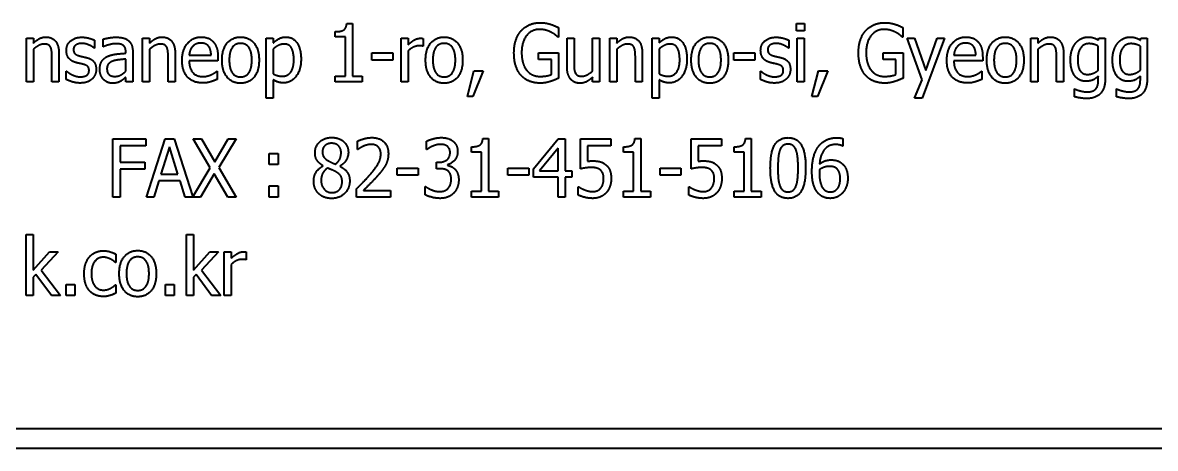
# Model space of a CAD drawing. Header units: millimetres. Extents: x 0 to 5945, y 0 to 4205.
# Drawn here: x 4551.5 to 4609.8, y 1283 to 1304.9 of the extents above; entities that cross this region are included whole.
import ezdxf

# ---------------------------------------------------------------- set-up
doc = ezdxf.new("R2010")
doc.units = ezdxf.units.MM
doc.header["$LTSCALE"] = 5
doc.layers.add('가시적인 것(ISO)', color=3, linetype='Continuous', lineweight=40)

msp = doc.modelspace()

# ---------------------------------------------------------------- linework, layer by layer
at = {"layer": '가시적인 것(ISO)'}
for p, q in [((4567.578, 1304.1617), (4567.578, 1304.4364)), ((4568.1663, 1304.8546), (4568.4629, 1304.8546)), ((4568.4629, 1304.8546), (4568.4629, 1302.1512)), ((4579.0772, 1304.6406), (4579.0772, 1304.1593)), ((4591.3568, 1304.4704), (4591.3568, 1304.8643)), ((4591.3568, 1304.8643), (4591.7652, 1304.8643)), ((4591.7652, 1304.4704), (4591.3568, 1304.4704)), ((4591.7652, 1304.8643), (4591.7652, 1304.4704)), ((4596.8341, 1304.6406), (4596.8341, 1304.1593)), ((4551.6518, 1304.0961), (4552.0116, 1304.0961)), ((4551.6518, 1301.8448), (4551.6518, 1304.0961)), ((4552.0116, 1304.0961), (4552.0116, 1303.8456)), ((4555.172, 1303.9867), (4555.172, 1303.5807)), ((4555.6096, 1303.6609), (4555.6096, 1304.0474)), ((4557.642, 1304.0961), (4558.0018, 1304.0961)), ((4557.642, 1301.8448), (4557.642, 1304.0961)), ((4558.0018, 1304.0961), (4558.0018, 1303.8456)), ((4564.0164, 1304.0961), (4564.3762, 1304.0961)), ((4564.0164, 1301.0158), (4564.0164, 1304.0961)), ((4564.3762, 1304.0961), (4564.3762, 1303.8602)), ((4568.0958, 1304.1617), (4567.578, 1304.1617)), ((4568.0958, 1302.1512), (4568.0958, 1304.1617)), ((4570.9694, 1304.0961), (4571.3292, 1304.0961)), ((4570.9694, 1301.8448), (4570.9694, 1304.0961)), ((4571.3292, 1304.0961), (4571.3292, 1303.7606)), ((4572.1023, 1304.0839), (4572.1023, 1303.6901)), ((4579.0772, 1304.1593), (4579.0456, 1304.1593)), ((4579.5221, 1302.635), (4579.5221, 1304.0961)), ((4579.5221, 1304.0961), (4579.8819, 1304.0961)), ((4579.8819, 1304.0961), (4579.8819, 1302.8124)), ((4580.8422, 1302.4137), (4580.8422, 1304.0961)), ((4580.8422, 1304.0961), (4581.202, 1304.0961)), ((4581.202, 1304.0961), (4581.202, 1301.8448)), ((4581.7223, 1301.8448), (4581.7223, 1304.0961)), ((4581.7223, 1304.0961), (4582.0821, 1304.0961)), ((4582.0821, 1304.0961), (4582.0821, 1303.8456)), ((4583.9078, 1301.0158), (4583.9078, 1304.0961)), ((4583.9078, 1304.0961), (4584.2676, 1304.0961)), ((4584.2676, 1304.0961), (4584.2676, 1303.8602)), ((4590.9581, 1303.9867), (4590.9581, 1303.5807)), ((4591.3787, 1301.8448), (4591.3787, 1304.0961)), ((4591.3787, 1304.0961), (4591.7385, 1304.0961)), ((4591.7385, 1304.0961), (4591.7385, 1301.8448)), ((4596.8341, 1304.1593), (4596.8025, 1304.1593)), ((4597.8211, 1301.9567), (4597.0456, 1304.0961)), ((4597.0456, 1304.0961), (4597.4346, 1304.0961)), ((4597.4346, 1304.0961), (4598.0156, 1302.4307)), ((4598.9735, 1304.0961), (4597.8236, 1301.0158)), ((4598.0156, 1302.4307), (4598.5966, 1304.0961)), ((4598.5966, 1304.0961), (4598.9735, 1304.0961)), ((4603.4346, 1301.8448), (4603.4346, 1304.0961)), ((4603.4346, 1304.0961), (4603.7944, 1304.0961)), ((4603.7944, 1304.0961), (4603.7944, 1303.8456)), ((4606.9062, 1304.0012), (4606.9281, 1304.0961)), ((4606.9281, 1304.0961), (4607.266, 1304.0961)), ((4607.266, 1304.0961), (4607.266, 1302.1025)), ((4609.0723, 1304.0012), (4609.0942, 1304.0961)), ((4609.0942, 1304.0961), (4609.4321, 1304.0961)), ((4609.4321, 1304.0961), (4609.4321, 1302.1025)), ((4552.0116, 1303.5272), (4552.0116, 1301.8448)), ((4553.3317, 1303.3059), (4553.3317, 1301.8448)), ((4555.172, 1303.5807), (4555.1526, 1303.5807)), ((4555.6315, 1303.6609), (4555.6096, 1303.6609)), ((4556.7765, 1303.3254), (4556.7765, 1303.3983)), ((4557.1364, 1303.3837), (4557.1364, 1301.8448)), ((4558.0018, 1303.5272), (4558.0018, 1301.8448)), ((4559.3219, 1303.3059), (4559.3219, 1301.8448)), ((4560.044, 1303.2209), (4561.1769, 1303.2209)), ((4564.3762, 1303.5442), (4564.3762, 1302.2654)), ((4569.4597, 1302.9753), (4569.4597, 1303.34)), ((4569.4597, 1303.34), (4570.5391, 1303.34)), ((4570.5391, 1303.34), (4570.5391, 1302.9753)), ((4571.3292, 1303.4421), (4571.3292, 1301.8448)), ((4572.1023, 1303.6901), (4572.0829, 1303.6901)), ((4578.0561, 1303.0045), (4578.0561, 1303.3546)), ((4578.0561, 1303.3546), (4579.0894, 1303.3546)), ((4579.0894, 1303.3546), (4579.0894, 1302.0442)), ((4582.0821, 1303.5272), (4582.0821, 1301.8448)), ((4583.4022, 1303.3059), (4583.4022, 1301.8448)), ((4584.2676, 1303.5442), (4584.2676, 1302.2654)), ((4588.1137, 1302.9753), (4588.1137, 1303.34)), ((4588.1137, 1303.34), (4589.1931, 1303.34)), ((4589.1931, 1303.34), (4589.1931, 1302.9753)), ((4590.9581, 1303.5807), (4590.9386, 1303.5807)), ((4595.813, 1303.0045), (4595.813, 1303.3546)), ((4595.813, 1303.3546), (4596.8462, 1303.3546)), ((4596.8462, 1303.3546), (4596.8462, 1302.0442)), ((4599.4621, 1303.2209), (4600.595, 1303.2209)), ((4603.7944, 1303.5272), (4603.7944, 1301.8448)), ((4605.1145, 1303.3059), (4605.1145, 1301.8448)), ((4606.9062, 1302.455), (4606.9062, 1303.6925)), ((4609.0723, 1302.455), (4609.0723, 1303.6925)), ((4552.9718, 1301.8448), (4552.9718, 1303.1285)), ((4556.7765, 1302.3991), (4556.7765, 1303.0239)), ((4558.9621, 1301.8448), (4558.9621, 1303.1285)), ((4561.527, 1302.9315), (4560.044, 1302.9315)), ((4561.527, 1303.1382), (4561.527, 1302.9315)), ((4570.5391, 1302.9753), (4569.4597, 1302.9753)), ((4578.715, 1303.0045), (4578.0561, 1303.0045)), ((4578.715, 1302.229), (4578.715, 1303.0045)), ((4583.0424, 1301.8448), (4583.0424, 1303.1285)), ((4589.1931, 1302.9753), (4588.1137, 1302.9753)), ((4596.4719, 1303.0045), (4595.813, 1303.0045)), ((4596.4719, 1302.229), (4596.4719, 1303.0045)), ((4600.9451, 1302.9315), (4599.4621, 1302.9315)), ((4600.9451, 1303.1382), (4600.9451, 1302.9315)), ((4604.7547, 1301.8448), (4604.7547, 1303.1285)), ((4553.706, 1301.981), (4553.706, 1302.4064)), ((4553.706, 1302.4064), (4553.7255, 1302.4064)), ((4556.7765, 1301.8448), (4556.7765, 1302.0831)), ((4561.4637, 1302.3967), (4561.4856, 1302.3967)), ((4561.4856, 1302.3967), (4561.4856, 1301.9834)), ((4567.578, 1301.8448), (4567.578, 1302.1512)), ((4567.578, 1302.1512), (4568.0958, 1302.1512)), ((4568.4629, 1302.1512), (4568.9686, 1302.1512)), ((4568.9686, 1302.1512), (4568.9686, 1301.8448)), ((4574.39, 1301.0985), (4574.7255, 1302.4186)), ((4575.2044, 1302.4186), (4574.6696, 1301.0985)), ((4574.7255, 1302.4186), (4575.2044, 1302.4186)), ((4580.8422, 1301.8448), (4580.8422, 1302.0928)), ((4589.4921, 1301.981), (4589.4921, 1302.4064)), ((4589.4921, 1302.4064), (4589.5116, 1302.4064)), ((4592.1469, 1301.0985), (4592.4824, 1302.4186)), ((4592.9613, 1302.4186), (4592.4265, 1301.0985)), ((4592.4824, 1302.4186), (4592.9613, 1302.4186)), ((4600.8819, 1302.3967), (4600.9038, 1302.3967)), ((4600.9038, 1302.3967), (4600.9038, 1301.9834)), ((4606.9062, 1301.9469), (4606.9062, 1302.1439)), ((4609.0723, 1301.9469), (4609.0723, 1302.1439)), ((4552.0116, 1301.8448), (4551.6518, 1301.8448)), ((4553.3317, 1301.8448), (4552.9718, 1301.8448)), ((4557.1364, 1301.8448), (4556.7765, 1301.8448)), ((4558.0018, 1301.8448), (4557.642, 1301.8448)), ((4559.3219, 1301.8448), (4558.9621, 1301.8448)), ((4564.3762, 1301.9591), (4564.3762, 1301.0158)), ((4568.9686, 1301.8448), (4567.578, 1301.8448)), ((4571.3292, 1301.8448), (4570.9694, 1301.8448)), ((4581.202, 1301.8448), (4580.8422, 1301.8448)), ((4582.0821, 1301.8448), (4581.7223, 1301.8448)), ((4583.4022, 1301.8448), (4583.0424, 1301.8448)), ((4584.2676, 1301.9591), (4584.2676, 1301.0158)), ((4591.7385, 1301.8448), (4591.3787, 1301.8448)), ((4597.4394, 1301.0158), (4597.8211, 1301.9567)), ((4603.7944, 1301.8448), (4603.4346, 1301.8448)), ((4605.1145, 1301.8448), (4604.7547, 1301.8448)), ((4605.6761, 1301.0912), (4605.6761, 1301.485)), ((4605.6761, 1301.485), (4605.6955, 1301.485)), ((4607.8422, 1301.0912), (4607.8422, 1301.485)), ((4607.8422, 1301.485), (4607.8616, 1301.485)), ((4564.3762, 1301.0158), (4564.0164, 1301.0158)), ((4574.6696, 1301.0985), (4574.39, 1301.0985)), ((4584.2676, 1301.0158), (4583.9078, 1301.0158)), ((4592.4265, 1301.0985), (4592.1469, 1301.0985)), ((4597.8236, 1301.0158), (4597.4394, 1301.0158)), ((4556.108, 1295.9182), (4556.108, 1298.9182)), ((4556.108, 1298.9182), (4557.8146, 1298.9182)), ((4557.8146, 1298.5632), (4556.4872, 1298.5632)), ((4556.4872, 1298.5632), (4556.4872, 1297.7172)), ((4557.8146, 1298.9182), (4557.8146, 1298.5632)), ((4557.8414, 1295.9182), (4558.8017, 1298.9182)), ((4559.0253, 1298.5097), (4558.5877, 1297.0973)), ((4558.8017, 1298.9182), (4559.2709, 1298.9182)), ((4559.4654, 1297.0973), (4559.0253, 1298.5097)), ((4559.2709, 1298.9182), (4560.2286, 1295.9261)), ((4561.1331, 1297.4182), (4560.2506, 1298.9182)), ((4560.2506, 1298.9182), (4560.6834, 1298.9182)), ((4560.6834, 1298.9182), (4561.3641, 1297.7391)), ((4561.3641, 1297.7391), (4562.0594, 1298.9182)), ((4562.4678, 1298.9182), (4561.5756, 1297.4376)), ((4562.0594, 1298.9182), (4562.4678, 1298.9182)), ((4568.7279, 1298.3736), (4568.7279, 1298.8015)), ((4572.2847, 1298.3712), (4572.2847, 1298.7966)), ((4574.5918, 1298.235), (4574.5918, 1298.5097)), ((4575.1801, 1298.9279), (4575.4767, 1298.9279)), ((4575.4767, 1298.9279), (4575.4767, 1296.2245)), ((4577.7984, 1297.372), (4579.0723, 1298.9182)), ((4579.0723, 1298.9182), (4579.4248, 1298.9182)), ((4579.4248, 1298.9182), (4579.4248, 1297.2723)), ((4580.2174, 1297.372), (4580.2174, 1298.9182)), ((4580.2174, 1298.9182), (4581.7806, 1298.9182)), ((4581.7806, 1298.5657), (4580.5845, 1298.5657)), ((4580.5845, 1298.5657), (4580.5845, 1297.7658)), ((4581.7806, 1298.9182), (4581.7806, 1298.5657)), ((4582.4321, 1298.235), (4582.4321, 1298.5097)), ((4583.0205, 1298.9279), (4583.3171, 1298.9279)), ((4583.3171, 1298.9279), (4583.3171, 1296.2245)), ((4585.9184, 1297.372), (4585.9184, 1298.9182)), ((4585.9184, 1298.9182), (4587.4816, 1298.9182)), ((4587.4816, 1298.5657), (4586.2855, 1298.5657)), ((4586.2855, 1298.5657), (4586.2855, 1297.7658)), ((4587.4816, 1298.9182), (4587.4816, 1298.5657)), ((4588.1331, 1298.235), (4588.1331, 1298.5097)), ((4588.7214, 1298.9279), (4589.018, 1298.9279)), ((4589.018, 1298.9279), (4589.018, 1296.2245)), ((4593.7441, 1298.5462), (4593.7271, 1298.5462)), ((4593.7441, 1298.9328), (4593.7441, 1298.5462)), ((4564.1744, 1297.5956), (4564.1744, 1298.1694)), ((4564.1744, 1298.1694), (4564.6315, 1298.1694)), ((4564.6315, 1298.1694), (4564.6315, 1297.5956)), ((4568.7498, 1298.3736), (4568.7279, 1298.3736)), ((4572.3065, 1298.3712), (4572.2847, 1298.3712)), ((4575.1096, 1298.235), (4574.5918, 1298.235)), ((4575.1096, 1296.2245), (4575.1096, 1298.235)), ((4579.0577, 1298.4441), (4578.0975, 1297.2723)), ((4579.0577, 1297.2723), (4579.0577, 1298.4441)), ((4582.95, 1298.235), (4582.4321, 1298.235)), ((4582.95, 1296.2245), (4582.95, 1298.235)), ((4588.6509, 1298.235), (4588.1331, 1298.235)), ((4588.6509, 1296.2245), (4588.6509, 1298.235)), ((4556.4872, 1297.7172), (4557.7587, 1297.7172)), ((4557.7587, 1297.3623), (4556.4872, 1297.3623)), ((4556.4872, 1297.3623), (4556.4872, 1295.9182)), ((4557.7587, 1297.7172), (4557.7587, 1297.3623)), ((4560.2286, 1295.9261), (4561.1331, 1297.4182)), ((4561.5756, 1297.4376), (4562.4678, 1295.9182)), ((4564.6315, 1297.5956), (4564.1744, 1297.5956)), ((4566.9435, 1297.5203), (4566.9435, 1297.5324)), ((4567.8138, 1297.5154), (4567.8138, 1297.5033)), ((4570.7725, 1297.0486), (4570.7725, 1297.4133)), ((4570.7725, 1297.4133), (4571.8519, 1297.4133)), ((4571.8519, 1297.4133), (4571.8519, 1297.0486)), ((4572.7879, 1297.3793), (4572.7879, 1297.7123)), ((4572.7879, 1297.7123), (4572.9143, 1297.7123)), ((4572.9508, 1297.3793), (4572.7879, 1297.3793)), ((4573.3568, 1297.5859), (4573.3568, 1297.5567)), ((4576.4735, 1297.0486), (4576.4735, 1297.4133)), ((4576.4735, 1297.4133), (4577.5529, 1297.4133)), ((4577.5529, 1297.4133), (4577.5529, 1297.0486)), ((4577.7984, 1296.949), (4577.7984, 1297.372)), ((4584.3138, 1297.0486), (4584.3138, 1297.4133)), ((4584.3138, 1297.4133), (4585.3932, 1297.4133)), ((4585.3932, 1297.4133), (4585.3932, 1297.0486)), ((4558.4832, 1296.7569), (4558.2255, 1295.9182)), ((4559.5723, 1296.7569), (4558.4832, 1296.7569)), ((4558.5877, 1297.0973), (4559.4654, 1297.0973)), ((4559.83, 1295.9182), (4559.5723, 1296.7569)), ((4561.3398, 1297.1167), (4560.6323, 1295.9182)), ((4562.0351, 1295.9182), (4561.3398, 1297.1167)), ((4571.8519, 1297.0486), (4570.7725, 1297.0486)), ((4577.5529, 1297.0486), (4576.4735, 1297.0486)), ((4579.0577, 1296.949), (4577.7984, 1296.949)), ((4578.0975, 1297.2723), (4579.0577, 1297.2723)), ((4579.0577, 1295.9182), (4579.0577, 1296.949)), ((4579.4248, 1297.2723), (4579.7628, 1297.2723)), ((4579.7628, 1296.949), (4579.4248, 1296.949)), ((4579.4248, 1296.949), (4579.4248, 1295.9182)), ((4579.7628, 1297.2723), (4579.7628, 1296.949)), ((4585.3932, 1297.0486), (4584.3138, 1297.0486)), ((4564.1744, 1295.9182), (4564.1744, 1296.4919)), ((4564.1744, 1296.4919), (4564.6315, 1296.4919)), ((4564.6315, 1296.4919), (4564.6315, 1295.9182)), ((4568.6696, 1295.9182), (4568.6696, 1296.3436)), ((4569.027, 1296.2658), (4570.4297, 1296.2658)), ((4570.4297, 1296.2658), (4570.4297, 1295.9182)), ((4572.2069, 1296.4652), (4572.2336, 1296.4652)), ((4572.2069, 1296.0397), (4572.2069, 1296.4652)), ((4574.5918, 1295.9182), (4574.5918, 1296.2245)), ((4574.5918, 1296.2245), (4575.1096, 1296.2245)), ((4575.4767, 1296.2245), (4575.9824, 1296.2245)), ((4575.9824, 1296.2245), (4575.9824, 1295.9182)), ((4580.1007, 1296.0251), (4580.1007, 1296.4506)), ((4580.1007, 1296.4506), (4580.1274, 1296.4506)), ((4582.4321, 1295.9182), (4582.4321, 1296.2245)), ((4582.4321, 1296.2245), (4582.95, 1296.2245)), ((4583.3171, 1296.2245), (4583.8227, 1296.2245)), ((4583.8227, 1296.2245), (4583.8227, 1295.9182)), ((4585.8017, 1296.0251), (4585.8017, 1296.4506)), ((4585.8017, 1296.4506), (4585.8284, 1296.4506)), ((4588.1331, 1295.9182), (4588.1331, 1296.2245)), ((4588.1331, 1296.2245), (4588.6509, 1296.2245)), ((4589.018, 1296.2245), (4589.5237, 1296.2245)), ((4589.5237, 1296.2245), (4589.5237, 1295.9182)), ((4556.4872, 1295.9182), (4556.108, 1295.9182)), ((4558.2255, 1295.9182), (4557.8414, 1295.9182)), ((4560.6323, 1295.9182), (4559.83, 1295.9182)), ((4562.4678, 1295.9182), (4562.0351, 1295.9182)), ((4564.6315, 1295.9182), (4564.1744, 1295.9182)), ((4570.4297, 1295.9182), (4568.6696, 1295.9182)), ((4575.9824, 1295.9182), (4574.5918, 1295.9182)), ((4579.4248, 1295.9182), (4579.0577, 1295.9182)), ((4583.8227, 1295.9182), (4582.4321, 1295.9182)), ((4589.5237, 1295.9182), (4588.1331, 1295.9182)), ((4551.642, 1290.8525), (4551.642, 1293.9862)), ((4551.642, 1293.9862), (4552.0018, 1293.9862)), ((4552.0018, 1293.9862), (4552.0018, 1292.1532)), ((4559.903, 1290.8525), (4559.903, 1293.9862)), ((4559.903, 1293.9862), (4560.2628, 1293.9862)), ((4560.2628, 1293.9862), (4560.2628, 1292.1532)), ((4552.0018, 1292.1532), (4552.8479, 1293.1038)), ((4553.2952, 1293.1038), (4552.4176, 1292.1629)), ((4552.8479, 1293.1038), (4553.2952, 1293.1038)), ((4556.2612, 1292.9822), (4556.2612, 1292.5567)), ((4560.2628, 1292.1532), (4561.1088, 1293.1038)), ((4561.5561, 1293.1038), (4560.6785, 1292.1629)), ((4561.1088, 1293.1038), (4561.5561, 1293.1038)), ((4561.8552, 1290.8525), (4561.8552, 1293.1038)), ((4561.8552, 1293.1038), (4562.215, 1293.1038)), ((4562.215, 1293.1038), (4562.215, 1292.7683)), ((4562.9881, 1292.6978), (4562.9686, 1292.6978)), ((4562.9881, 1293.0916), (4562.9881, 1292.6978)), ((4552.4176, 1292.1629), (4553.4143, 1290.8525)), ((4556.2612, 1292.5567), (4556.2393, 1292.5567)), ((4560.6785, 1292.1629), (4561.6753, 1290.8525)), ((4562.215, 1292.4498), (4562.215, 1290.8525)), ((4552.1428, 1291.9392), (4552.0018, 1291.7934)), ((4552.0018, 1291.7934), (4552.0018, 1290.8525)), ((4552.9402, 1290.8525), (4552.1428, 1291.9392)), ((4560.4038, 1291.9392), (4560.2628, 1291.7934)), ((4560.2628, 1291.7934), (4560.2628, 1290.8525)), ((4561.2012, 1290.8525), (4560.4038, 1291.9392)), ((4553.6988, 1290.8525), (4553.6988, 1291.4263)), ((4553.6988, 1291.4263), (4554.1558, 1291.4263)), ((4554.1558, 1291.4263), (4554.1558, 1290.8525)), ((4556.2393, 1291.4044), (4556.2612, 1291.4044)), ((4556.2612, 1291.4044), (4556.2612, 1290.979)), ((4558.8211, 1290.8525), (4558.8211, 1291.4263)), ((4558.8211, 1291.4263), (4559.2782, 1291.4263)), ((4559.2782, 1291.4263), (4559.2782, 1290.8525)), ((4552.0018, 1290.8525), (4551.642, 1290.8525)), ((4553.4143, 1290.8525), (4552.9402, 1290.8525)), ((4554.1558, 1290.8525), (4553.6988, 1290.8525)), ((4559.2782, 1290.8525), (4558.8211, 1290.8525)), ((4560.2628, 1290.8525), (4559.903, 1290.8525)), ((4561.6753, 1290.8525), (4561.2012, 1290.8525)), ((4562.215, 1290.8525), (4561.8552, 1290.8525)), ((4643.2543, 1283.9862), (4505.0865, 1283.9862)), ((4504.1704, 1282.9862), (4644.1704, 1282.9862))]:
    msp.add_line(p, q, dxfattribs=at)
for points in [[(4567.578, 1304.4364), (4567.8722, 1304.4364), (4568.1493, 1304.6115), (4568.1663, 1304.8546)], [(4576.7871, 1303.3473), (4576.7871, 1303.7095), (4576.9791, 1304.2832), (4577.159, 1304.4875)], [(4577.159, 1304.4875), (4577.3341, 1304.6844), (4577.8422, 1304.8983), (4578.1461, 1304.8983)], [(4578.0999, 1304.5531), (4577.689, 1304.5531), (4577.1809, 1303.9016), (4577.1809, 1303.3594)], [(4578.6858, 1304.4121), (4578.5691, 1304.4729), (4578.2725, 1304.5531), (4578.0999, 1304.5531)], [(4578.1461, 1304.8983), (4578.2895, 1304.8983), (4578.5521, 1304.8546), (4578.6736, 1304.8157)], [(4578.6736, 1304.8157), (4578.7684, 1304.7865), (4579.0043, 1304.6795), (4579.0772, 1304.6406)], [(4579.0456, 1304.1593), (4578.9751, 1304.2249), (4578.8219, 1304.344), (4578.6858, 1304.4121)], [(4594.544, 1303.3473), (4594.544, 1303.7095), (4594.736, 1304.2832), (4594.9159, 1304.4875)], [(4594.9159, 1304.4875), (4595.091, 1304.6844), (4595.5991, 1304.8983), (4595.903, 1304.8983)], [(4595.8568, 1304.5531), (4595.4459, 1304.5531), (4594.9378, 1303.9016), (4594.9378, 1303.3594)], [(4596.4427, 1304.4121), (4596.326, 1304.4729), (4596.0294, 1304.5531), (4595.8568, 1304.5531)], [(4595.903, 1304.8983), (4596.0464, 1304.8983), (4596.309, 1304.8546), (4596.4305, 1304.8157)], [(4596.4305, 1304.8157), (4596.5253, 1304.7865), (4596.7612, 1304.6795), (4596.8341, 1304.6406)], [(4596.8025, 1304.1593), (4596.732, 1304.2249), (4596.5788, 1304.344), (4596.4427, 1304.4121)], [(4552.0116, 1303.8456), (4552.172, 1303.9988), (4552.4856, 1304.1593), (4552.6607, 1304.1593)], [(4552.5659, 1303.7995), (4552.4321, 1303.7995), (4552.1477, 1303.6487), (4552.0116, 1303.5272)], [(4552.9038, 1303.6317), (4552.86, 1303.7168), (4552.702, 1303.7995), (4552.5659, 1303.7995)], [(4552.6607, 1304.1593), (4552.9767, 1304.1593), (4553.3317, 1303.7217), (4553.3317, 1303.3059)], [(4553.7158, 1303.464), (4553.7158, 1303.7679), (4554.1509, 1304.1495), (4554.5132, 1304.1495)], [(4554.5059, 1303.8311), (4554.3284, 1303.8311), (4554.0829, 1303.673), (4554.0829, 1303.515)], [(4555.1526, 1303.5807), (4555.0164, 1303.6973), (4554.6761, 1303.8311), (4554.5059, 1303.8311)], [(4554.5132, 1304.1495), (4554.6906, 1304.1495), (4555.0505, 1304.0572), (4555.172, 1303.9867)], [(4555.6096, 1304.0474), (4555.7093, 1304.0766), (4556.0812, 1304.1495), (4556.2612, 1304.1495)], [(4556.2587, 1303.814), (4556.1347, 1303.814), (4555.7992, 1303.7362), (4555.6315, 1303.6609)], [(4556.6307, 1303.7387), (4556.5626, 1303.7849), (4556.3633, 1303.814), (4556.2587, 1303.814)], [(4556.2612, 1304.1495), (4556.4824, 1304.1495), (4556.7838, 1304.0766), (4556.9054, 1303.9818)], [(4556.7765, 1303.3983), (4556.7765, 1303.5296), (4556.7012, 1303.6925), (4556.6307, 1303.7387)], [(4556.9054, 1303.9818), (4557.0221, 1303.8894), (4557.1364, 1303.5952), (4557.1364, 1303.3837)], [(4558.0018, 1303.8456), (4558.1623, 1303.9988), (4558.4759, 1304.1593), (4558.6509, 1304.1593)], [(4558.5561, 1303.7995), (4558.4224, 1303.7995), (4558.138, 1303.6487), (4558.0018, 1303.5272)], [(4558.8941, 1303.6317), (4558.8503, 1303.7168), (4558.6923, 1303.7995), (4558.5561, 1303.7995)], [(4558.6509, 1304.1593), (4558.967, 1304.1593), (4559.3219, 1303.7217), (4559.3219, 1303.3059)], [(4559.6793, 1302.9583), (4559.6793, 1303.5077), (4560.2263, 1304.1593), (4560.6688, 1304.1593)], [(4560.6469, 1303.8481), (4560.5035, 1303.8481), (4560.3017, 1303.7581), (4560.2214, 1303.6706)], [(4561.0553, 1303.673), (4560.9921, 1303.7581), (4560.7928, 1303.8481), (4560.6469, 1303.8481)], [(4560.6688, 1304.1593), (4560.8681, 1304.1593), (4561.1744, 1304.0377), (4561.2887, 1303.9089)], [(4561.2887, 1303.9089), (4561.4054, 1303.78), (4561.527, 1303.408), (4561.527, 1303.1382)], [(4561.7385, 1302.9704), (4561.7385, 1303.5345), (4562.2636, 1304.1593), (4562.6939, 1304.1593)], [(4562.6939, 1303.8335), (4562.4143, 1303.8335), (4562.1104, 1303.408), (4562.1104, 1302.9704)], [(4562.6939, 1304.1593), (4563.1266, 1304.1593), (4563.6469, 1303.5369), (4563.6469, 1302.9704)], [(4563.2749, 1302.9704), (4563.2749, 1303.408), (4562.9735, 1303.8335), (4562.6939, 1303.8335)], [(4564.3762, 1303.8602), (4564.5099, 1303.9891), (4564.8381, 1304.1593), (4565.0302, 1304.1593)], [(4564.9427, 1303.7995), (4564.7895, 1303.7995), (4564.5051, 1303.656), (4564.3762, 1303.5442)], [(4565.4386, 1302.9875), (4565.4386, 1303.374), (4565.2052, 1303.7995), (4564.9427, 1303.7995)], [(4565.0302, 1304.1593), (4565.3997, 1304.1593), (4565.8106, 1303.5466), (4565.8106, 1303.0312)], [(4571.3292, 1303.7606), (4571.5261, 1303.9453), (4571.8203, 1304.0961), (4571.9565, 1304.0961)], [(4571.9565, 1304.0961), (4572.0124, 1304.0961), (4572.0683, 1304.0912), (4572.1023, 1304.0839)], [(4572.2312, 1302.9704), (4572.2312, 1303.5345), (4572.7563, 1304.1593), (4573.1866, 1304.1593)], [(4573.1866, 1303.8335), (4572.907, 1303.8335), (4572.6031, 1303.408), (4572.6031, 1302.9704)], [(4573.1866, 1304.1593), (4573.6193, 1304.1593), (4574.1396, 1303.5369), (4574.1396, 1302.9704)], [(4573.7676, 1302.9704), (4573.7676, 1303.408), (4573.4662, 1303.8335), (4573.1866, 1303.8335)], [(4582.0821, 1303.8456), (4582.2425, 1303.9988), (4582.5561, 1304.1593), (4582.7312, 1304.1593)], [(4582.6364, 1303.7995), (4582.5026, 1303.7995), (4582.2182, 1303.6487), (4582.0821, 1303.5272)], [(4582.9743, 1303.6317), (4582.9305, 1303.7168), (4582.7725, 1303.7995), (4582.6364, 1303.7995)], [(4582.7312, 1304.1593), (4583.0472, 1304.1593), (4583.4022, 1303.7217), (4583.4022, 1303.3059)], [(4584.2676, 1303.8602), (4584.4013, 1303.9891), (4584.7295, 1304.1593), (4584.9216, 1304.1593)], [(4584.8341, 1303.7995), (4584.6809, 1303.7995), (4584.3965, 1303.656), (4584.2676, 1303.5442)], [(4585.33, 1302.9875), (4585.33, 1303.374), (4585.0966, 1303.7995), (4584.8341, 1303.7995)], [(4584.9216, 1304.1593), (4585.2911, 1304.1593), (4585.702, 1303.5466), (4585.702, 1303.0312)], [(4585.9232, 1302.9704), (4585.9232, 1303.5345), (4586.4483, 1304.1593), (4586.8787, 1304.1593)], [(4586.8787, 1303.8335), (4586.5991, 1303.8335), (4586.2952, 1303.408), (4586.2952, 1302.9704)], [(4586.8787, 1304.1593), (4587.3114, 1304.1593), (4587.8317, 1303.5369), (4587.8317, 1302.9704)], [(4587.4597, 1302.9704), (4587.4597, 1303.408), (4587.1582, 1303.8335), (4586.8787, 1303.8335)], [(4589.5018, 1303.464), (4589.5018, 1303.7679), (4589.937, 1304.1495), (4590.2992, 1304.1495)], [(4590.2919, 1303.8311), (4590.1145, 1303.8311), (4589.8689, 1303.673), (4589.8689, 1303.515)], [(4590.9386, 1303.5807), (4590.8025, 1303.6973), (4590.4621, 1303.8311), (4590.2919, 1303.8311)], [(4590.2992, 1304.1495), (4590.4767, 1304.1495), (4590.8365, 1304.0572), (4590.9581, 1303.9867)], [(4599.0975, 1302.9583), (4599.0975, 1303.5077), (4599.6445, 1304.1593), (4600.0869, 1304.1593)], [(4600.065, 1303.8481), (4599.9216, 1303.8481), (4599.7198, 1303.7581), (4599.6396, 1303.6706)], [(4600.4735, 1303.673), (4600.4103, 1303.7581), (4600.2109, 1303.8481), (4600.065, 1303.8481)], [(4600.0869, 1304.1593), (4600.2863, 1304.1593), (4600.5926, 1304.0377), (4600.7069, 1303.9089)], [(4600.7069, 1303.9089), (4600.8236, 1303.78), (4600.9451, 1303.408), (4600.9451, 1303.1382)], [(4601.1566, 1302.9704), (4601.1566, 1303.5345), (4601.6817, 1304.1593), (4602.112, 1304.1593)], [(4602.112, 1303.8335), (4601.8325, 1303.8335), (4601.5286, 1303.408), (4601.5286, 1302.9704)], [(4602.112, 1304.1593), (4602.5448, 1304.1593), (4603.065, 1303.5369), (4603.065, 1302.9704)], [(4602.6931, 1302.9704), (4602.6931, 1303.408), (4602.3916, 1303.8335), (4602.112, 1303.8335)], [(4603.7944, 1303.8456), (4603.9548, 1303.9988), (4604.2684, 1304.1593), (4604.4435, 1304.1593)], [(4604.3487, 1303.7995), (4604.215, 1303.7995), (4603.9305, 1303.6487), (4603.7944, 1303.5272)], [(4604.6866, 1303.6317), (4604.6428, 1303.7168), (4604.4848, 1303.7995), (4604.3487, 1303.7995)], [(4604.4435, 1304.1593), (4604.7595, 1304.1593), (4605.1145, 1303.7217), (4605.1145, 1303.3059)], [(4605.4719, 1302.9923), (4605.4719, 1303.2719), (4605.6201, 1303.7046), (4605.7466, 1303.8578)], [(4605.7466, 1303.8578), (4605.8681, 1304.0012), (4606.1988, 1304.1593), (4606.3738, 1304.1593)], [(4606.4321, 1303.8189), (4606.1574, 1303.8189), (4605.8438, 1303.3959), (4605.8438, 1302.9996)], [(4606.3738, 1304.1593), (4606.5415, 1304.1593), (4606.7847, 1304.0766), (4606.9062, 1304.0012)], [(4606.9062, 1303.6925), (4606.7725, 1303.7606), (4606.544, 1303.8189), (4606.4321, 1303.8189)], [(4607.638, 1302.9923), (4607.638, 1303.2719), (4607.7863, 1303.7046), (4607.9127, 1303.8578)], [(4607.9127, 1303.8578), (4608.0342, 1304.0012), (4608.3649, 1304.1593), (4608.5399, 1304.1593)], [(4608.5983, 1303.8189), (4608.3236, 1303.8189), (4608.0099, 1303.3959), (4608.0099, 1302.9996)], [(4608.5399, 1304.1593), (4608.7077, 1304.1593), (4608.9508, 1304.0766), (4609.0723, 1304.0012)], [(4609.0723, 1303.6925), (4608.9386, 1303.7606), (4608.7101, 1303.8189), (4608.5983, 1303.8189)], [(4552.9718, 1303.1285), (4552.9718, 1303.2841), (4552.9427, 1303.5515), (4552.9038, 1303.6317)], [(4554.1825, 1302.8538), (4553.937, 1302.9291), (4553.7158, 1303.2403), (4553.7158, 1303.464)], [(4554.0829, 1303.515), (4554.0829, 1303.3716), (4554.2287, 1303.233), (4554.3892, 1303.1892)], [(4554.3892, 1303.1892), (4554.4694, 1303.1674), (4554.6663, 1303.1236), (4554.7733, 1303.0969)], [(4555.4346, 1302.4964), (4555.4346, 1302.7298), (4555.6218, 1303.0604), (4555.8236, 1303.1552)], [(4555.8236, 1303.1552), (4556.0035, 1303.2427), (4556.4945, 1303.3084), (4556.7765, 1303.3254)], [(4558.9621, 1303.1285), (4558.9621, 1303.2841), (4558.933, 1303.5515), (4558.8941, 1303.6317)], [(4560.2214, 1303.6706), (4560.1388, 1303.5807), (4560.0561, 1303.3643), (4560.044, 1303.2209)], [(4561.1769, 1303.2209), (4561.172, 1303.374), (4561.1112, 1303.5977), (4561.0553, 1303.673)], [(4571.8908, 1303.7071), (4571.7449, 1303.7071), (4571.4581, 1303.5734), (4571.3292, 1303.4421)], [(4572.0829, 1303.6901), (4572.044, 1303.7022), (4571.954, 1303.7071), (4571.8908, 1303.7071)], [(4577.159, 1302.1779), (4576.9791, 1302.3773), (4576.7871, 1302.9656), (4576.7871, 1303.3473)], [(4577.1809, 1303.3594), (4577.1809, 1303.058), (4577.3146, 1302.6058), (4577.4411, 1302.4502)], [(4583.0424, 1303.1285), (4583.0424, 1303.2841), (4583.0132, 1303.5515), (4582.9743, 1303.6317)], [(4589.9686, 1302.8538), (4589.7231, 1302.9291), (4589.5018, 1303.2403), (4589.5018, 1303.464)], [(4589.8689, 1303.515), (4589.8689, 1303.3716), (4590.0148, 1303.233), (4590.1753, 1303.1892)], [(4590.1753, 1303.1892), (4590.2555, 1303.1674), (4590.4524, 1303.1236), (4590.5594, 1303.0969)], [(4594.9159, 1302.1779), (4594.736, 1302.3773), (4594.544, 1302.9656), (4594.544, 1303.3473)], [(4594.9378, 1303.3594), (4594.9378, 1303.058), (4595.0715, 1302.6058), (4595.1979, 1302.4502)], [(4599.6396, 1303.6706), (4599.5569, 1303.5807), (4599.4743, 1303.3643), (4599.4621, 1303.2209)], [(4600.595, 1303.2209), (4600.5902, 1303.374), (4600.5294, 1303.5977), (4600.4735, 1303.673)], [(4604.7547, 1303.1285), (4604.7547, 1303.2841), (4604.7255, 1303.5515), (4604.6866, 1303.6317)], [(4554.5667, 1302.7614), (4554.4986, 1302.7808), (4554.2749, 1302.827), (4554.1825, 1302.8538)], [(4554.8827, 1302.4429), (4554.8827, 1302.579), (4554.7441, 1302.7152), (4554.5667, 1302.7614)], [(4554.7733, 1303.0969), (4555.0116, 1303.0337), (4555.2498, 1302.7444), (4555.2498, 1302.4939)], [(4556.1372, 1302.9315), (4555.9937, 1302.8854), (4555.8065, 1302.6933), (4555.8065, 1302.5231)], [(4556.7765, 1303.0239), (4556.6477, 1303.0118), (4556.2563, 1302.9704), (4556.1372, 1302.9315)], [(4560.7539, 1301.7938), (4560.2433, 1301.7938), (4559.6793, 1302.3991), (4559.6793, 1302.9583)], [(4560.044, 1302.9315), (4560.044, 1302.5401), (4560.4184, 1302.1244), (4560.7514, 1302.1244)], [(4562.6939, 1301.7816), (4562.249, 1301.7816), (4561.7385, 1302.421), (4561.7385, 1302.9704)], [(4562.1104, 1302.9704), (4562.1104, 1302.545), (4562.4143, 1302.1074), (4562.6939, 1302.1074)], [(4563.6469, 1302.9704), (4563.6469, 1302.4016), (4563.1266, 1301.7816), (4562.6939, 1301.7816)], [(4562.6939, 1302.1074), (4562.971, 1302.1074), (4563.2749, 1302.5377), (4563.2749, 1302.9704)], [(4564.8479, 1302.1414), (4565.1274, 1302.1414), (4565.4386, 1302.5742), (4565.4386, 1302.9875)], [(4565.8106, 1303.0312), (4565.8106, 1302.4672), (4565.3001, 1301.8011), (4564.9086, 1301.8011)], [(4573.1866, 1301.7816), (4572.7417, 1301.7816), (4572.2312, 1302.421), (4572.2312, 1302.9704)], [(4572.6031, 1302.9704), (4572.6031, 1302.545), (4572.907, 1302.1074), (4573.1866, 1302.1074)], [(4574.1396, 1302.9704), (4574.1396, 1302.4016), (4573.6193, 1301.7816), (4573.1866, 1301.7816)], [(4573.1866, 1302.1074), (4573.4637, 1302.1074), (4573.7676, 1302.5377), (4573.7676, 1302.9704)], [(4579.7142, 1301.9834), (4579.6242, 1302.0879), (4579.5221, 1302.4064), (4579.5221, 1302.635)], [(4579.8819, 1302.8124), (4579.8819, 1302.6325), (4579.9062, 1302.3967), (4579.95, 1302.3092)], [(4584.7393, 1302.1414), (4585.0189, 1302.1414), (4585.33, 1302.5742), (4585.33, 1302.9875)], [(4585.702, 1303.0312), (4585.702, 1302.4672), (4585.1915, 1301.8011), (4584.8001, 1301.8011)], [(4586.8787, 1301.7816), (4586.4338, 1301.7816), (4585.9232, 1302.421), (4585.9232, 1302.9704)], [(4586.2952, 1302.9704), (4586.2952, 1302.545), (4586.5991, 1302.1074), (4586.8787, 1302.1074)], [(4587.8317, 1302.9704), (4587.8317, 1302.4016), (4587.3114, 1301.7816), (4586.8787, 1301.7816)], [(4586.8787, 1302.1074), (4587.1558, 1302.1074), (4587.4597, 1302.5377), (4587.4597, 1302.9704)], [(4590.3527, 1302.7614), (4590.2847, 1302.7808), (4590.061, 1302.827), (4589.9686, 1302.8538)], [(4590.6688, 1302.4429), (4590.6688, 1302.579), (4590.5302, 1302.7152), (4590.3527, 1302.7614)], [(4590.5594, 1303.0969), (4590.7976, 1303.0337), (4591.0359, 1302.7444), (4591.0359, 1302.4939)], [(4600.172, 1301.7938), (4599.6615, 1301.7938), (4599.0975, 1302.3991), (4599.0975, 1302.9583)], [(4599.4621, 1302.9315), (4599.4621, 1302.5401), (4599.8365, 1302.1244), (4600.1696, 1302.1244)], [(4602.112, 1301.7816), (4601.6672, 1301.7816), (4601.1566, 1302.421), (4601.1566, 1302.9704)], [(4601.5286, 1302.9704), (4601.5286, 1302.545), (4601.8325, 1302.1074), (4602.112, 1302.1074)], [(4603.065, 1302.9704), (4603.065, 1302.4016), (4602.5448, 1301.7816), (4602.112, 1301.7816)], [(4602.112, 1302.1074), (4602.3892, 1302.1074), (4602.6931, 1302.5377), (4602.6931, 1302.9704)], [(4606.2693, 1301.8837), (4605.9046, 1301.8837), (4605.4719, 1302.455), (4605.4719, 1302.9923)], [(4605.8438, 1302.9996), (4605.8438, 1302.6252), (4606.0821, 1302.2338), (4606.3519, 1302.2338)], [(4608.4354, 1301.8837), (4608.0707, 1301.8837), (4607.638, 1302.455), (4607.638, 1302.9923)], [(4608.0099, 1302.9996), (4608.0099, 1302.6252), (4608.2482, 1302.2338), (4608.518, 1302.2338)], [(4553.7255, 1302.4064), (4553.7717, 1302.3675), (4553.8957, 1302.2751), (4553.9978, 1302.2241)], [(4553.9978, 1302.2241), (4554.0902, 1302.1779), (4554.309, 1302.1098), (4554.4281, 1302.1098)], [(4555.0359, 1301.9956), (4554.9216, 1301.8959), (4554.6323, 1301.7914), (4554.4159, 1301.7914)], [(4554.4281, 1302.1098), (4554.5132, 1302.1098), (4554.7101, 1302.1536), (4554.7563, 1302.1852)], [(4554.7563, 1302.1852), (4554.8244, 1302.2314), (4554.8827, 1302.3359), (4554.8827, 1302.4429)], [(4555.2498, 1302.4939), (4555.2498, 1302.3481), (4555.1404, 1302.0904), (4555.0359, 1301.9956)], [(4555.6242, 1301.981), (4555.5367, 1302.0734), (4555.4346, 1302.3456), (4555.4346, 1302.4964)], [(4555.8065, 1302.5231), (4555.8065, 1302.3286), (4556.0132, 1302.1317), (4556.2125, 1302.1317)], [(4556.2125, 1302.1317), (4556.3803, 1302.1317), (4556.6574, 1302.2849), (4556.7765, 1302.3991)], [(4556.7765, 1302.0831), (4556.7328, 1302.0491), (4556.5845, 1301.9275), (4556.5164, 1301.891)], [(4560.7514, 1302.1244), (4560.8681, 1302.1244), (4561.0966, 1302.1803), (4561.189, 1302.2241)], [(4561.189, 1302.2241), (4561.2863, 1302.2727), (4561.42, 1302.3578), (4561.4637, 1302.3967)], [(4564.3762, 1302.2654), (4564.5172, 1302.1949), (4564.719, 1302.1414), (4564.8479, 1302.1414)], [(4578.1412, 1301.7865), (4577.8398, 1301.7865), (4577.3389, 1301.981), (4577.159, 1302.1779)], [(4577.4411, 1302.4502), (4577.565, 1302.2946), (4577.9103, 1302.1317), (4578.1266, 1302.1317)], [(4578.1266, 1302.1317), (4578.2871, 1302.1317), (4578.6056, 1302.1803), (4578.715, 1302.229)], [(4579.0894, 1302.0442), (4579.0164, 1302.0102), (4578.7733, 1301.9056), (4578.6688, 1301.874)], [(4579.95, 1302.3092), (4579.9937, 1302.2217), (4580.1469, 1302.1414), (4580.2879, 1302.1414)], [(4580.8422, 1302.0928), (4580.6769, 1301.9397), (4580.3778, 1301.7816), (4580.1931, 1301.7816)], [(4580.2879, 1302.1414), (4580.4192, 1302.1414), (4580.7182, 1302.2995), (4580.8422, 1302.4137)], [(4584.2676, 1302.2654), (4584.4086, 1302.1949), (4584.6104, 1302.1414), (4584.7393, 1302.1414)], [(4589.5116, 1302.4064), (4589.5577, 1302.3675), (4589.6817, 1302.2751), (4589.7838, 1302.2241)], [(4589.7838, 1302.2241), (4589.8762, 1302.1779), (4590.095, 1302.1098), (4590.2142, 1302.1098)], [(4590.8219, 1301.9956), (4590.7077, 1301.8959), (4590.4184, 1301.7914), (4590.202, 1301.7914)], [(4590.2142, 1302.1098), (4590.2992, 1302.1098), (4590.4962, 1302.1536), (4590.5424, 1302.1852)], [(4590.5424, 1302.1852), (4590.6104, 1302.2314), (4590.6688, 1302.3359), (4590.6688, 1302.4429)], [(4591.0359, 1302.4939), (4591.0359, 1302.3481), (4590.9265, 1302.0904), (4590.8219, 1301.9956)], [(4595.8981, 1301.7865), (4595.5966, 1301.7865), (4595.0958, 1301.981), (4594.9159, 1302.1779)], [(4595.1979, 1302.4502), (4595.3219, 1302.2946), (4595.6672, 1302.1317), (4595.8835, 1302.1317)], [(4595.8835, 1302.1317), (4596.044, 1302.1317), (4596.3625, 1302.1803), (4596.4719, 1302.229)], [(4596.8462, 1302.0442), (4596.7733, 1302.0102), (4596.5302, 1301.9056), (4596.4257, 1301.874)], [(4600.1696, 1302.1244), (4600.2863, 1302.1244), (4600.5148, 1302.1803), (4600.6072, 1302.2241)], [(4600.6072, 1302.2241), (4600.7044, 1302.2727), (4600.8381, 1302.3578), (4600.8819, 1302.3967)], [(4606.9062, 1302.1439), (4606.7603, 1302.0102), (4606.4808, 1301.8837), (4606.2693, 1301.8837)], [(4607.266, 1302.1025), (4607.266, 1301.5288), (4606.7919, 1300.9939), (4606.3033, 1300.9939)], [(4606.3519, 1302.2338), (4606.4905, 1302.2338), (4606.7871, 1302.3505), (4606.9062, 1302.455)], [(4609.0723, 1302.1439), (4608.9265, 1302.0102), (4608.6469, 1301.8837), (4608.4354, 1301.8837)], [(4609.4321, 1302.1025), (4609.4321, 1301.5288), (4608.9581, 1300.9939), (4608.4694, 1300.9939)], [(4608.518, 1302.2338), (4608.6566, 1302.2338), (4608.9532, 1302.3505), (4609.0723, 1302.455)], [(4554.4159, 1301.7914), (4554.202, 1301.7914), (4553.8276, 1301.9129), (4553.706, 1301.981)], [(4556.0837, 1301.7816), (4555.95, 1301.7816), (4555.7142, 1301.8862), (4555.6242, 1301.981)], [(4556.5164, 1301.891), (4556.4216, 1301.8375), (4556.2441, 1301.7816), (4556.0837, 1301.7816)], [(4561.1599, 1301.857), (4561.0553, 1301.8254), (4560.8851, 1301.7938), (4560.7539, 1301.7938)], [(4561.4856, 1301.9834), (4561.4224, 1301.9567), (4561.2352, 1301.8789), (4561.1599, 1301.857)], [(4564.9086, 1301.8011), (4564.7506, 1301.8011), (4564.5051, 1301.8789), (4564.3762, 1301.9591)], [(4578.6688, 1301.874), (4578.5278, 1301.8303), (4578.3017, 1301.7865), (4578.1412, 1301.7865)], [(4580.1931, 1301.7816), (4580.0545, 1301.7816), (4579.8065, 1301.8789), (4579.7142, 1301.9834)], [(4584.8001, 1301.8011), (4584.642, 1301.8011), (4584.3965, 1301.8789), (4584.2676, 1301.9591)], [(4590.202, 1301.7914), (4589.9881, 1301.7914), (4589.6137, 1301.9129), (4589.4921, 1301.981)], [(4596.4257, 1301.874), (4596.2847, 1301.8303), (4596.0586, 1301.7865), (4595.8981, 1301.7865)], [(4600.578, 1301.857), (4600.4735, 1301.8254), (4600.3033, 1301.7938), (4600.172, 1301.7938)], [(4600.9038, 1301.9834), (4600.8406, 1301.9567), (4600.6534, 1301.8789), (4600.578, 1301.857)], [(4605.6955, 1301.485), (4605.732, 1301.468), (4605.873, 1301.4145), (4605.9629, 1301.3926)], [(4606.3325, 1301.3343), (4606.4978, 1301.3343), (4606.7287, 1301.4267), (4606.7944, 1301.5093)], [(4606.7944, 1301.5093), (4606.8576, 1301.592), (4606.9062, 1301.8084), (4606.9062, 1301.9469)], [(4607.8616, 1301.485), (4607.8981, 1301.468), (4608.0391, 1301.4145), (4608.1291, 1301.3926)], [(4608.4986, 1301.3343), (4608.6639, 1301.3343), (4608.8949, 1301.4267), (4608.9605, 1301.5093)], [(4608.9605, 1301.5093), (4609.0237, 1301.592), (4609.0723, 1301.8084), (4609.0723, 1301.9469)], [(4606.3033, 1300.9939), (4606.1453, 1300.9939), (4605.8171, 1301.0474), (4605.6761, 1301.0912)], [(4605.9629, 1301.3926), (4606.0626, 1301.3659), (4606.2328, 1301.3343), (4606.3325, 1301.3343)], [(4608.4694, 1300.9939), (4608.3114, 1300.9939), (4607.9832, 1301.0474), (4607.8422, 1301.0912)], [(4608.1291, 1301.3926), (4608.2287, 1301.3659), (4608.3989, 1301.3343), (4608.4986, 1301.3343)], [(4566.5302, 1298.1961), (4566.5302, 1298.5341), (4567.0164, 1298.9862), (4567.3908, 1298.9862)], [(4567.3884, 1298.6897), (4567.1793, 1298.6897), (4566.9119, 1298.449), (4566.9119, 1298.2423)], [(4567.8746, 1298.218), (4567.8746, 1298.4198), (4567.6169, 1298.6897), (4567.3884, 1298.6897)], [(4567.3908, 1298.9862), (4567.7798, 1298.9862), (4568.249, 1298.5584), (4568.249, 1298.2229)], [(4568.7279, 1298.8015), (4568.8471, 1298.8623), (4569.2701, 1298.9814), (4569.4597, 1298.9814)], [(4569.0245, 1298.5389), (4568.9443, 1298.5049), (4568.796, 1298.4076), (4568.7498, 1298.3736)], [(4569.433, 1298.6337), (4569.3308, 1298.6337), (4569.1218, 1298.5803), (4569.0245, 1298.5389)], [(4569.7806, 1298.5122), (4569.715, 1298.573), (4569.5375, 1298.6337), (4569.433, 1298.6337)], [(4569.4597, 1298.9814), (4569.8584, 1298.9814), (4570.3106, 1298.5365), (4570.3106, 1298.1572)], [(4569.9216, 1298.1354), (4569.9216, 1298.2618), (4569.8462, 1298.4514), (4569.7806, 1298.5122)], [(4572.2847, 1298.7966), (4572.4086, 1298.8671), (4572.8365, 1298.9814), (4573.0286, 1298.9814)], [(4572.5885, 1298.5389), (4572.4962, 1298.4976), (4572.36, 1298.4101), (4572.3065, 1298.3712)], [(4572.997, 1298.6337), (4572.8924, 1298.6337), (4572.6882, 1298.5803), (4572.5885, 1298.5389)], [(4573.3446, 1298.5414), (4573.2717, 1298.5924), (4573.0966, 1298.6337), (4572.997, 1298.6337)], [(4573.0286, 1298.9814), (4573.2231, 1298.9814), (4573.5099, 1298.8987), (4573.6266, 1298.8112)], [(4573.4929, 1298.2156), (4573.4929, 1298.3298), (4573.4078, 1298.4927), (4573.3446, 1298.5414)], [(4573.6266, 1298.8112), (4573.753, 1298.7164), (4573.8819, 1298.4417), (4573.8819, 1298.2569)], [(4574.5918, 1298.5097), (4574.886, 1298.5097), (4575.1631, 1298.6848), (4575.1801, 1298.9279)], [(4582.4321, 1298.5097), (4582.7263, 1298.5097), (4583.0035, 1298.6848), (4583.0205, 1298.9279)], [(4588.1331, 1298.5097), (4588.4273, 1298.5097), (4588.7044, 1298.6848), (4588.7214, 1298.9279)], [(4590.0002, 1297.4157), (4590.0002, 1298.2277), (4590.4451, 1298.979), (4590.9119, 1298.979)], [(4590.9119, 1298.6459), (4590.7514, 1298.6459), (4590.5472, 1298.4879), (4590.4889, 1298.3298)], [(4590.9119, 1298.979), (4591.3811, 1298.979), (4591.8211, 1298.201), (4591.8211, 1297.4182)], [(4591.33, 1298.3347), (4591.2717, 1298.4879), (4591.0723, 1298.6459), (4590.9119, 1298.6459)], [(4592.1445, 1297.2358), (4592.1445, 1297.6273), (4592.2976, 1298.2569), (4592.4556, 1298.4903)], [(4592.4556, 1298.4903), (4592.6112, 1298.7188), (4593.0999, 1298.9741), (4593.4208, 1298.9741)], [(4593.3697, 1298.6264), (4593.0148, 1298.6264), (4592.5772, 1298.1208), (4592.5359, 1297.6248)], [(4593.7271, 1298.5462), (4593.6761, 1298.5754), (4593.4816, 1298.6264), (4593.3697, 1298.6264)], [(4593.4208, 1298.9741), (4593.5156, 1298.9741), (4593.6809, 1298.9546), (4593.7441, 1298.9328)], [(4566.9435, 1297.5324), (4566.7344, 1297.6613), (4566.5302, 1297.9676), (4566.5302, 1298.1961)], [(4566.9119, 1298.2423), (4566.9119, 1298.094), (4567.048, 1297.8874), (4567.1842, 1297.8047)], [(4567.5877, 1297.6175), (4567.7555, 1297.7512), (4567.8746, 1298.0357), (4567.8746, 1298.218)], [(4568.249, 1298.2229), (4568.249, 1298.0211), (4568.0253, 1297.6273), (4567.8138, 1297.5154)], [(4569.3576, 1297.0657), (4569.6834, 1297.4425), (4569.9216, 1297.8947), (4569.9216, 1298.1354)], [(4570.3106, 1298.1572), (4570.3106, 1297.9798), (4570.2328, 1297.6832), (4570.1623, 1297.5567)], [(4572.9143, 1297.7123), (4573.172, 1297.7123), (4573.4929, 1297.97), (4573.4929, 1298.2156)], [(4573.8819, 1298.2569), (4573.8819, 1298.0089), (4573.5731, 1297.6345), (4573.3568, 1297.5859)], [(4590.4889, 1298.3298), (4590.4305, 1298.1767), (4590.3892, 1297.7099), (4590.3892, 1297.4157)], [(4591.4321, 1297.4182), (4591.4321, 1297.7269), (4591.386, 1298.1815), (4591.33, 1298.3347)], [(4566.4621, 1296.7472), (4566.4621, 1296.9903), (4566.7101, 1297.3987), (4566.9435, 1297.5203)], [(4567.1744, 1297.4182), (4567.014, 1297.3088), (4566.8462, 1296.983), (4566.8462, 1296.7764)], [(4567.5926, 1297.231), (4567.527, 1297.2699), (4567.3106, 1297.3598), (4567.1744, 1297.4182)], [(4567.1842, 1297.8047), (4567.2425, 1297.7707), (4567.4881, 1297.6516), (4567.5877, 1297.6175)], [(4567.8138, 1297.5033), (4568.0618, 1297.3817), (4568.3195, 1297.0316), (4568.3195, 1296.7545)], [(4570.1623, 1297.5567), (4570.0918, 1297.4255), (4569.8924, 1297.1678), (4569.783, 1297.0438)], [(4573.3787, 1297.2723), (4573.2984, 1297.3331), (4573.0796, 1297.3793), (4572.9508, 1297.3793)], [(4573.3568, 1297.5567), (4573.4467, 1297.5373), (4573.6509, 1297.4498), (4573.7385, 1297.3623)], [(4573.7385, 1297.3623), (4573.826, 1297.2772), (4573.9378, 1297.0049), (4573.9378, 1296.808)], [(4580.779, 1297.4449), (4580.6258, 1297.4449), (4580.3122, 1297.3939), (4580.2174, 1297.372)], [(4580.5845, 1297.7658), (4580.6526, 1297.7756), (4580.7887, 1297.7828), (4580.8422, 1297.7828)], [(4581.2482, 1297.3063), (4581.1655, 1297.3817), (4580.9273, 1297.4449), (4580.779, 1297.4449)], [(4580.8422, 1297.7828), (4581.061, 1297.7828), (4581.3649, 1297.7075), (4581.5035, 1297.5956)], [(4581.5035, 1297.5956), (4581.6469, 1297.4838), (4581.7976, 1297.1435), (4581.7976, 1296.8712)], [(4586.48, 1297.4449), (4586.3268, 1297.4449), (4586.0132, 1297.3939), (4585.9184, 1297.372)], [(4586.2855, 1297.7658), (4586.3535, 1297.7756), (4586.4897, 1297.7828), (4586.5432, 1297.7828)], [(4586.9492, 1297.3063), (4586.8665, 1297.3817), (4586.6283, 1297.4449), (4586.48, 1297.4449)], [(4586.5432, 1297.7828), (4586.762, 1297.7828), (4587.0659, 1297.7075), (4587.2044, 1297.5956)], [(4587.2044, 1297.5956), (4587.3479, 1297.4838), (4587.4986, 1297.1435), (4587.4986, 1296.8712)], [(4590.9119, 1295.855), (4590.4402, 1295.855), (4590.0002, 1296.6256), (4590.0002, 1297.4157)], [(4590.3892, 1297.4157), (4590.3892, 1297.0997), (4590.4257, 1296.6767), (4590.4864, 1296.5114)], [(4591.8211, 1297.4182), (4591.8211, 1296.611), (4591.3762, 1295.855), (4590.9119, 1295.855)], [(4591.33, 1296.5041), (4591.386, 1296.6524), (4591.4321, 1297.1094), (4591.4321, 1297.4182)], [(4592.5359, 1297.3355), (4592.5334, 1297.2918), (4592.5286, 1297.2091), (4592.5286, 1297.1459)], [(4592.5359, 1297.6248), (4592.672, 1297.7245), (4592.9589, 1297.8339), (4593.1291, 1297.8339)], [(4593.044, 1297.5008), (4592.9103, 1297.5008), (4592.6574, 1297.4157), (4592.5359, 1297.3355)], [(4593.4086, 1297.3963), (4593.3333, 1297.4595), (4593.1436, 1297.5008), (4593.044, 1297.5008)], [(4593.1291, 1297.8339), (4593.2968, 1297.8339), (4593.5472, 1297.7634), (4593.6834, 1297.6564)], [(4593.6031, 1296.8736), (4593.6031, 1297.0584), (4593.5107, 1297.3088), (4593.4086, 1297.3963)], [(4593.6834, 1297.6564), (4593.8389, 1297.5324), (4593.9921, 1297.1483), (4593.9921, 1296.8906)], [(4566.7077, 1296.1078), (4566.5861, 1296.2294), (4566.4621, 1296.56), (4566.4621, 1296.7472)], [(4566.8462, 1296.7764), (4566.8462, 1296.5041), (4567.1599, 1296.1491), (4567.3957, 1296.1491)], [(4568.3195, 1296.7545), (4568.3195, 1296.3704), (4567.7895, 1295.8501), (4567.3908, 1295.8501)], [(4567.9281, 1296.7156), (4567.9281, 1296.9003), (4567.7895, 1297.1191), (4567.5926, 1297.231)], [(4568.6696, 1296.3436), (4568.8592, 1296.5308), (4569.1971, 1296.8785), (4569.3576, 1297.0657)], [(4569.783, 1297.0438), (4569.6031, 1296.8371), (4569.1607, 1296.3947), (4569.027, 1296.2658)], [(4573.5488, 1296.8371), (4573.5488, 1297), (4573.4589, 1297.2115), (4573.3787, 1297.2723)], [(4573.3932, 1296.3704), (4573.4686, 1296.4603), (4573.5488, 1296.6743), (4573.5488, 1296.8371)], [(4573.9378, 1296.808), (4573.9378, 1296.6062), (4573.8065, 1296.2634), (4573.685, 1296.1321)], [(4581.4086, 1296.8736), (4581.4086, 1297.0341), (4581.326, 1297.2383), (4581.2482, 1297.3063)], [(4581.2628, 1296.385), (4581.3333, 1296.4749), (4581.4086, 1296.7132), (4581.4086, 1296.8736)], [(4581.7976, 1296.8712), (4581.7976, 1296.6548), (4581.6663, 1296.2853), (4581.5472, 1296.1491)], [(4587.1096, 1296.8736), (4587.1096, 1297.0341), (4587.027, 1297.2383), (4586.9492, 1297.3063)], [(4586.9637, 1296.385), (4587.0342, 1296.4749), (4587.1096, 1296.7132), (4587.1096, 1296.8736)], [(4587.4986, 1296.8712), (4587.4986, 1296.6548), (4587.3673, 1296.2853), (4587.2482, 1296.1491)], [(4592.4581, 1296.1273), (4592.3098, 1296.2901), (4592.1445, 1296.8371), (4592.1445, 1297.2358)], [(4592.5286, 1297.1459), (4592.5286, 1296.8347), (4592.6453, 1296.453), (4592.7304, 1296.3533)], [(4593.0877, 1296.1832), (4593.3187, 1296.1832), (4593.6031, 1296.5284), (4593.6031, 1296.8736)], [(4593.9921, 1296.8906), (4593.9921, 1296.6597), (4593.8462, 1296.2683), (4593.7247, 1296.137)], [(4567.3957, 1296.1491), (4567.6364, 1296.1491), (4567.9281, 1296.453), (4567.9281, 1296.7156)], [(4572.2336, 1296.4652), (4572.3552, 1296.3728), (4572.7587, 1296.2026), (4572.9629, 1296.2026)], [(4572.9629, 1296.2026), (4573.0796, 1296.2026), (4573.313, 1296.2804), (4573.3932, 1296.3704)], [(4580.1274, 1296.4506), (4580.1712, 1296.4166), (4580.3365, 1296.329), (4580.4362, 1296.2901)], [(4580.4362, 1296.2901), (4580.548, 1296.2488), (4580.7352, 1296.2026), (4580.8519, 1296.2026)], [(4581.5472, 1296.1491), (4581.4257, 1296.013), (4581.0683, 1295.855), (4580.8471, 1295.855)], [(4580.8519, 1296.2026), (4580.9662, 1296.2026), (4581.185, 1296.2901), (4581.2628, 1296.385)], [(4585.8284, 1296.4506), (4585.8722, 1296.4166), (4586.0375, 1296.329), (4586.1372, 1296.2901)], [(4586.1372, 1296.2901), (4586.249, 1296.2488), (4586.4362, 1296.2026), (4586.5529, 1296.2026)], [(4587.2482, 1296.1491), (4587.1266, 1296.013), (4586.7693, 1295.855), (4586.548, 1295.855)], [(4586.5529, 1296.2026), (4586.6672, 1296.2026), (4586.886, 1296.2901), (4586.9637, 1296.385)], [(4590.4864, 1296.5114), (4590.5424, 1296.3558), (4590.7466, 1296.188), (4590.9119, 1296.188)], [(4590.9119, 1296.188), (4591.0699, 1296.188), (4591.2741, 1296.3461), (4591.33, 1296.5041)], [(4592.7304, 1296.3533), (4592.813, 1296.2585), (4592.9881, 1296.1832), (4593.0877, 1296.1832)], [(4567.3908, 1295.8501), (4567.1793, 1295.8501), (4566.8292, 1295.9838), (4566.7077, 1296.1078)], [(4572.9848, 1295.855), (4572.7709, 1295.855), (4572.3503, 1295.9644), (4572.2069, 1296.0397)], [(4573.685, 1296.1321), (4573.561, 1295.996), (4573.2085, 1295.855), (4572.9848, 1295.855)], [(4580.8471, 1295.855), (4580.6428, 1295.855), (4580.2466, 1295.9498), (4580.1007, 1296.0251)], [(4586.548, 1295.855), (4586.3438, 1295.855), (4585.9475, 1295.9498), (4585.8017, 1296.0251)], [(4593.0877, 1295.855), (4592.8932, 1295.855), (4592.5796, 1295.9911), (4592.4581, 1296.1273)], [(4593.7247, 1296.137), (4593.5958, 1295.9984), (4593.2798, 1295.855), (4593.0877, 1295.855)], [(4554.6323, 1291.9733), (4554.6323, 1292.2699), (4554.783, 1292.7026), (4554.9095, 1292.8485)], [(4554.9095, 1292.8485), (4555.0359, 1292.9968), (4555.4127, 1293.1548), (4555.6291, 1293.1548)], [(4555.6242, 1292.8242), (4555.3446, 1292.8242), (4555.0043, 1292.3793), (4555.0043, 1291.9733)], [(4555.9937, 1292.7245), (4555.9208, 1292.7634), (4555.7166, 1292.8242), (4555.6242, 1292.8242)], [(4555.6291, 1293.1548), (4555.8065, 1293.1548), (4556.1323, 1293.0503), (4556.2612, 1292.9822)], [(4556.2393, 1292.5567), (4556.2028, 1292.5908), (4556.0812, 1292.6783), (4555.9937, 1292.7245)], [(4556.4386, 1291.9781), (4556.4386, 1292.5422), (4556.9637, 1293.167), (4557.3941, 1293.167)], [(4557.3941, 1292.8412), (4557.1145, 1292.8412), (4556.8106, 1292.4157), (4556.8106, 1291.9781)], [(4557.3941, 1293.167), (4557.8268, 1293.167), (4558.3471, 1292.5446), (4558.3471, 1291.9781)], [(4557.9751, 1291.9781), (4557.9751, 1292.4157), (4557.6736, 1292.8412), (4557.3941, 1292.8412)], [(4562.215, 1292.7683), (4562.4119, 1292.953), (4562.706, 1293.1038), (4562.8422, 1293.1038)], [(4562.7765, 1292.7148), (4562.6307, 1292.7148), (4562.3438, 1292.5811), (4562.215, 1292.4498)], [(4562.9686, 1292.6978), (4562.9297, 1292.7099), (4562.8398, 1292.7148), (4562.7765, 1292.7148)], [(4562.8422, 1293.1038), (4562.8981, 1293.1038), (4562.954, 1293.0989), (4562.9881, 1293.0916)], [(4554.9095, 1291.0908), (4554.7782, 1291.2342), (4554.6323, 1291.6767), (4554.6323, 1291.9733)], [(4555.0043, 1291.9733), (4555.0043, 1291.577), (4555.3325, 1291.1321), (4555.6242, 1291.1321)], [(4557.3941, 1290.7893), (4556.9492, 1290.7893), (4556.4386, 1291.4287), (4556.4386, 1291.9781)], [(4556.8106, 1291.9781), (4556.8106, 1291.5527), (4557.1145, 1291.1151), (4557.3941, 1291.1151)], [(4558.3471, 1291.9781), (4558.3471, 1291.4093), (4557.8268, 1290.7893), (4557.3941, 1290.7893)], [(4557.3941, 1291.1151), (4557.6712, 1291.1151), (4557.9751, 1291.5454), (4557.9751, 1291.9781)], [(4555.6291, 1290.8015), (4555.4103, 1290.8015), (4555.0407, 1290.9449), (4554.9095, 1291.0908)], [(4555.6242, 1291.1321), (4555.7992, 1291.1321), (4556.1177, 1291.2853), (4556.2393, 1291.4044)], [(4556.2612, 1290.979), (4556.2077, 1290.9522), (4556.0472, 1290.8768), (4555.9816, 1290.8598)], [(4555.9816, 1290.8598), (4555.8892, 1290.8307), (4555.7433, 1290.8015), (4555.6291, 1290.8015)]]:
    msp.add_open_spline(points, degree=2, dxfattribs=at)

doc.saveas('drawing.dxf')
